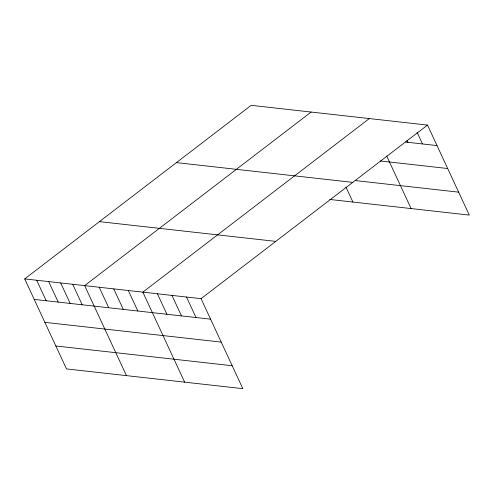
<?xml version="1.0" encoding="UTF-8"?>
<svg xmlns="http://www.w3.org/2000/svg" width="494" height="494" viewBox="0 0 494 494"><rect width="100%" height="100%" fill="white"/><g stroke="black" fill="none" stroke-linecap="round" stroke-linejoin="round"><path stroke-width="0.74" d="M24.7 278.906L201.052 298.666L242.832 388.673L66.48 368.913L24.7 278.906L251.168 105.327L427.52 125.087L469.3 215.094L329.671 199.446M311.127 112.045L84.659 285.625L126.439 375.631M369.327 118.566L142.859 292.145L184.633 382.152M201.052 298.666L427.52 125.087M405.642 142.068L437.036 145.582M380.3 160.97L447.681 168.522M355.279 180.569L458.654 192.154M176.432 162.612L352.784 182.372M99.436 221.627L275.788 241.387M34.216 299.401L210.568 319.161M44.861 322.341L221.213 342.101M55.828 345.973L232.18 365.733M417.097 132.343L422.487 143.952M406.988 140.271L407.939 142.321M386.666 155.931L411.107 208.573M346.016 187.207L352.907 202.052M186.504 297.036L196.013 317.531M171.955 295.406L181.465 315.901M157.407 293.776L166.916 314.27M128.304 290.515L137.82 311.01M113.756 288.885L123.272 309.38M99.208 287.255L108.723 307.75M72.667 284.285L82.183 304.773M60.676 282.939L70.191 303.433M48.684 281.592L58.199 302.087M36.692 280.252L46.208 300.747"/></g></svg>
